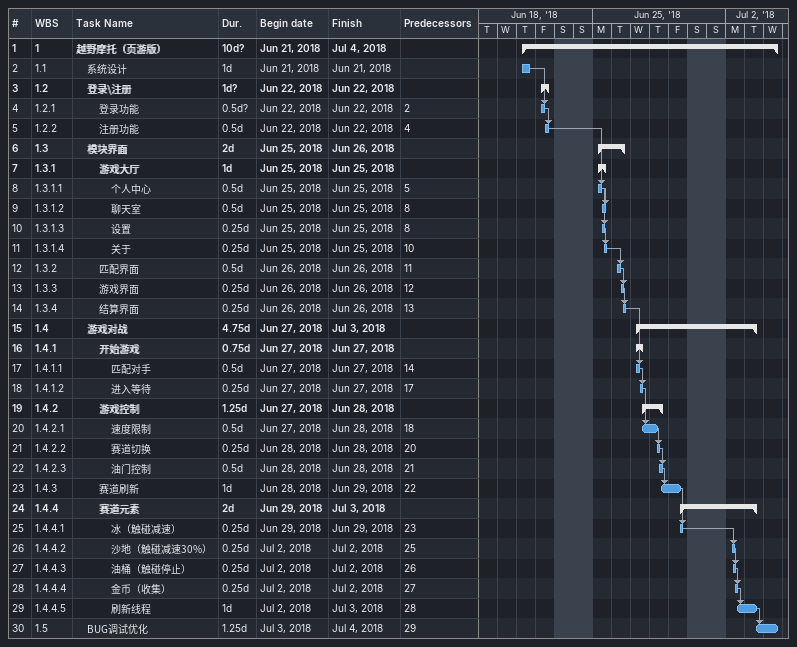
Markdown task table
| ID | WBS | Task | Duration | Start | Finish | Predecessors |
|---|---|---|---|---|---|---|
| 1 | 1 | **越野摩托（页游版）** | 10d? | 2018-06-21 | 2018-07-04 |  |
| 2 | 1.1 | 系统设计 | 1d | 2018-06-21 | 2018-06-21 |  |
| 3 | 1.2 | **登录\注册** | 1d? | 2018-06-22 | 2018-06-22 |  |
| 4 | 1.2.1 | 登录功能 | 0.5d? | 2018-06-22 | 2018-06-22 | 2 |
| 5 | 1.2.2 | 注册功能 | 0.5d | 2018-06-22 | 2018-06-22 | 4 |
| 6 | 1.3 | **模块界面** | 2d | 2018-06-25 | 2018-06-26 |  |
| 7 | 1.3.1 | **游戏大厅** | 1d | 2018-06-25 | 2018-06-25 |  |
| 8 | 1.3.1.1 | 个人中心 | 0.5d | 2018-06-25 | 2018-06-25 | 5 |
| 9 | 1.3.1.2 | 聊天室 | 0.5d | 2018-06-25 | 2018-06-25 | 8 |
| 10 | 1.3.1.3 | 设置 | 0.25d | 2018-06-25 | 2018-06-25 | 8 |
| 11 | 1.3.1.4 | 关于 | 0.25d | 2018-06-25 | 2018-06-25 | 10 |
| 12 | 1.3.2 | 匹配界面 | 0.5d | 2018-06-26 | 2018-06-26 | 11 |
| 13 | 1.3.3 | 游戏界面 | 0.25d | 2018-06-26 | 2018-06-26 | 12 |
| 14 | 1.3.4 | 结算界面 | 0.25d | 2018-06-26 | 2018-06-26 | 13 |
| 15 | 1.4 | **游戏对战** | 4.75d | 2018-06-27 | 2018-07-03 |  |
| 16 | 1.4.1 | **开始游戏** | 0.75d | 2018-06-27 | 2018-06-27 |  |
| 17 | 1.4.1.1 | 匹配对手 | 0.5d | 2018-06-27 | 2018-06-27 | 14 |
| 18 | 1.4.1.2 | 进入等待 | 0.25d | 2018-06-27 | 2018-06-27 | 17 |
| 19 | 1.4.2 | **游戏控制** | 1.25d | 2018-06-27 | 2018-06-28 |  |
| 20 | 1.4.2.1 | 速度限制 | 0.5d | 2018-06-27 | 2018-06-28 | 18 |
| 21 | 1.4.2.2 | 赛道切换 | 0.25d | 2018-06-28 | 2018-06-28 | 20 |
| 22 | 1.4.2.3 | 油门控制 | 0.5d | 2018-06-28 | 2018-06-28 | 21 |
| 23 | 1.4.3 | 赛道刷新 | 1d | 2018-06-28 | 2018-06-29 | 22 |
| 24 | 1.4.4 | **赛道元素** | 2d | 2018-06-29 | 2018-07-03 |  |
| 25 | 1.4.4.1 | 冰（触碰减速） | 0.25d | 2018-06-29 | 2018-06-29 | 23 |
| 26 | 1.4.4.2 | 沙地（触碰减速30%） | 0.25d | 2018-07-02 | 2018-07-02 | 25 |
| 27 | 1.4.4.3 | 油桶（触碰停止） | 0.25d | 2018-07-02 | 2018-07-02 | 26 |
| 28 | 1.4.4.4 | 金币（收集） | 0.25d | 2018-07-02 | 2018-07-02 | 27 |
| 29 | 1.4.4.5 | 刷新线程 | 1d | 2018-07-02 | 2018-07-03 | 28 |
| 30 | 1.5 | BUG调试优化 | 1.25d | 2018-07-03 | 2018-07-04 | 29 |
